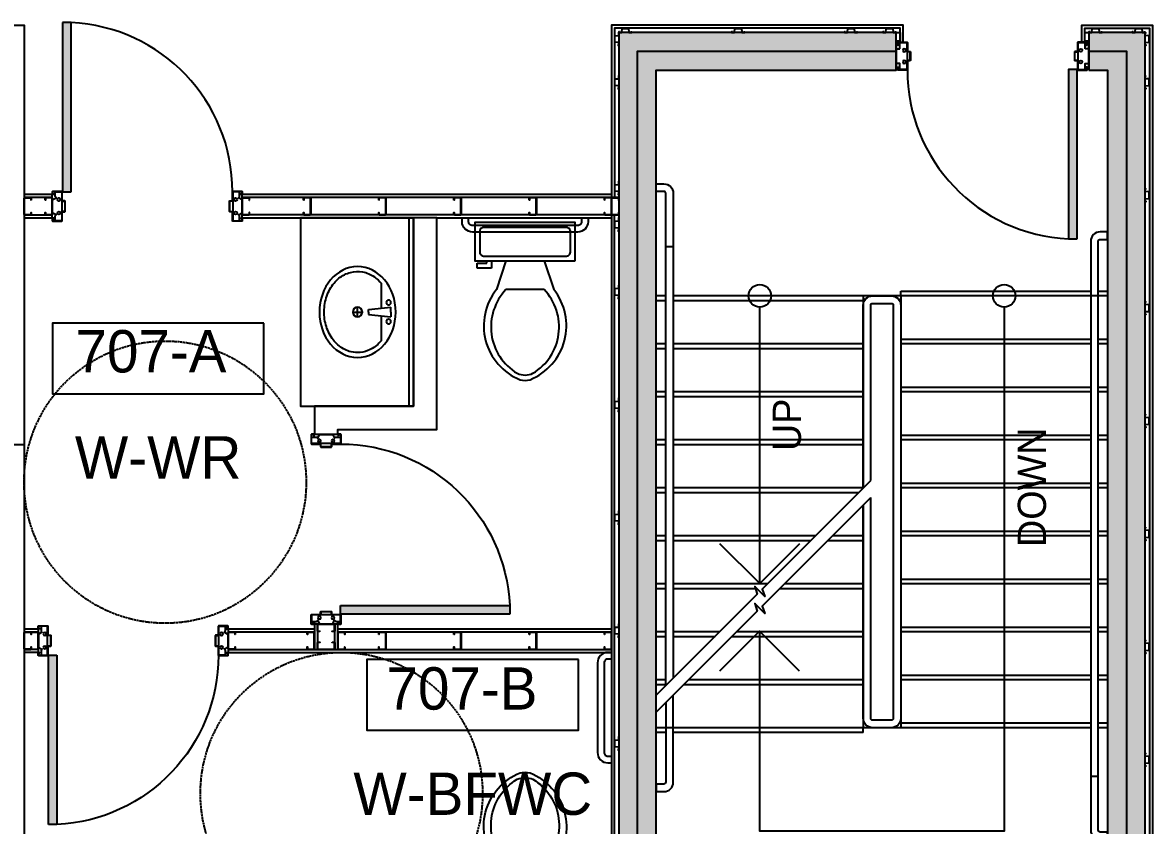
# Model space of a CAD drawing. Header units: millimetres. Extents: x 5414 to 278894, y 4264 to 146383.
# Drawn here: x 82594 to 88602, y 18237 to 22503 of the extents above; entities that cross this region are included whole.
import ezdxf
from ezdxf.enums import TextEntityAlignment as Align

# ---------------------------------------------------------------- set-up
doc = ezdxf.new("R2010")
doc.units = ezdxf.units.MM
doc.linetypes.add('Commercial Base Plan$0$ACAD_ISO02W100', pattern=[15, 12, -3])
for name, color, linetype in [('Commercial Base Plan$0$A-DR-INT', 6, 'Continuous'), ('Commercial Base Plan$0$A-GL-RMS-IDN', 6, 'Continuous'), ('Commercial Base Plan$0$A-PL-LAY-S', 6, 'Continuous'), ('Commercial Base Plan$0$H-PB-FIX', 6, 'Continuous'), ('Commercial Base Plan$0$R-FC-WSR-BRF', 6, 'Continuous')]:
    doc.layers.add(name, color=color, linetype=linetype)
doc.styles.add('Commercial Base Plan$0$STYLUS BT', font='stylu.ttf')
pattern_1 = [(270, (59505.1288, -68108.992), (1.374815, -2.38125), [1.5875, -3.175]), (30, (59505.1288, -68108.992), (1.374815493, 2.381249716), [1.5875, -3.175]), (330, (59505.1288, -68108.992), (2.749630493, -2.84e-07), [-3.175, 1.5875])]

# ---------------------------------------------------------------- blocks, each defined once
blk = doc.blocks.new('Commercial Base Plan$0$Toilet - top')
for p, q in [((9.5, -6), (9.5, -2)), ((-10, -8.5), (-8, -8.5)), ((-10, -9.5), (-10, -8.5)), ((-8, -8.5), (-8, -8)), ((-7, -8), (-7, -9.5)), ((-4, -8), (-6, -14)), ((4, -8), (6, -14)), ((-7, -9.5), (-10, -9.5)), ((4, -14), (-4, -14))]:
    blk.add_line(p, q)
blk.add_lwpolyline([(10.5, -8), (10.5, 0), (-10.5, 0), (-10.5, -8)], close=True)
for points in [[(-9.5, -2), (-9.5, -6)], [(8.5, -1), (-8.5, -1)], [(-8.5, -7), (8.5, -7)]]:
    blk.add_lwpolyline(points)
for centre, radius, start, end in [((-8.62, -1.88), 0.884, 81.8699, 188.1301), ((8.62, -1.88), 0.884, 351.8699, 98.1301), ((-8.62, -6.12), 0.884, 171.8699, 278.1301), ((8.62, -6.12), 0.884, 261.8699, 8.1301), ((3.52, -21.58), 12.17, 141.4691, 247.9714), ((4.2, -21.82), 11.33, 136.3677, 238.9468), ((-3.52, -21.58), 12.17, 292.0284, 38.5307), ((-4.2, -21.82), 11.33, 301.053, 43.6321), ((0, -27.88), 4, 245.7318, 294.2682), ((0, -29), 4, 254.8605, 285.1395)]:
    blk.add_arc(centre, radius, start, end)
blk = doc.blocks.new('Commercial Base Plan$0$wbOval Bath Vanity 482x406 top')
for p, q in [((-150.9, 127), (-20, 127)), ((-12.7, 58.9), (-25.4, 177.8)), ((0, 177.8), (-25.4, 177.8)), ((0, 177.8), (25.4, 177.8)), ((12.7, 58.9), (25.4, 177.8)), ((20, 127), (150.9, 127)), ((-25.4, 0), (25.4, 0)), ((0, 58.9), (-12.7, 58.9)), ((0, 58.9), (12.7, 58.9)), ((0, -25.4), (0, 25.4))]:
    blk.add_line(p, q)
for centre, radius in [((-50.8, 165.1), 12.7), ((50.8, 165.1), 12.7), ((0, 0), 25.4)]:
    blk.add_circle(centre, radius)
blk.add_ellipse((0, 0), major_axis=(-241.3, 0), ratio=0.842105)
blk.add_open_spline([(-150.9, 127), (-156.2, 122.7), (-161.2, 118.2), (-183.4, 96.3), (-196.7, 76.4), (-212.3, 37.5), (-215.9, 18.7), (-215.9, 0), (-215.9, -14.9), (-213.6, -29.8), (-202.4, -65.6), (-190.7, -86.1), (-158.7, -122.5), (-138.3, -138.3), (-91.5, -162.6), (-65.1, -171), (-10.3, -179.1), (18.1, -178.7), (72.5, -169), (98.5, -159.8), (144.2, -134.2), (163.9, -117.8), (194.3, -80.6), (205, -59.8), (216.6, -16.9), (217.5, 5.3), (209.3, 48.8), (200.3, 70), (176.9, 103), (164.9, 115.7), (150.9, 127)], degree=3, knots=[5.476012, 5.476012, 5.476012, 5.476012, 5.578585, 5.578585, 5.958606, 5.958606, 6.283185, 6.283185, 6.283185, 6.541474, 6.541474, 6.921495, 6.921495, 7.301517, 7.301517, 7.681538, 7.681538, 8.061559, 8.061559, 8.44158, 8.44158, 8.821601, 8.821601, 9.201622, 9.201622, 9.581644, 9.581644, 9.961665, 9.961665, 10.231939, 10.231939, 10.231939, 10.231939])
blk = doc.blocks.new('Commercial Base Plan$0$wbFurringChanel 70x22')
blk.add_lwpolyline([(4.9, 2.6), (0.5, 2.6, 0.414214), (0, 2.1), (0, 0.5, 0.414214), (0.5, 0), (15.5, 0, 0.394412), (16, 0.5), (17.5, 21.5, -0.394412), (18, 22), (18.3, 22, -0.198912), (18.6, 21.9), (19.1, 21.4, 0.198912), (19.4, 21.3), (50.6, 21.3), (50.6, 21.3, 0.198912), (50.9, 21.4), (51.4, 21.9, -0.198912), (51.7, 22), (52, 22, -0.394412), (52.5, 21.5), (54, 0.5, 0.394412), (54.5, 0), (69.5, 0, 0.414214), (70, 0.5), (70, 1.5, 0.414214), (69.5, 2), (65, 2)], format="xyb")
blk = doc.blocks.new('Commercial Base Plan$0$wbC_Stud 92x38')
blk.add_lwpolyline([(-13, 38), (-3, 38, -0.414214), (0, 35), (0, 3, -0.414214), (-3, 0), (-89, 0, -0.414214), (-92, 3), (-92, 35, -0.414214), (-89, 38), (-79, 38), (-79, 37), (-89, 37, 0.414214), (-91, 35), (-91, 3, 0.414214), (-89, 1), (-3, 1, 0.414214), (-1, 3), (-1, 35, 0.414214), (-3, 37), (-13, 37)], format="xyb", close=True)
blk = doc.blocks.new('Commercial Base Plan$0$wbunit Break Line Symbol')
blk.add_lwpolyline([(-1, 0), (-0.75, 0), (-0.5, 0.5), (-0.5, -0.5), (-0.25, 0), (0, 0)])
blk = doc.blocks.new('Commercial Base Plan$0$wbJamb&Anchor146x56')
at = {"color": 6}
blk.add_line((1, -39), (1, 39), dxfattribs=at)
blk.add_lwpolyline([(20, -39), (20, -39), (20, -72), (58, -72), (58, 72), (20, 72), (20, 59), (20, 39), (0, 39), (0, -39)], close=True, dxfattribs=at)
blk.add_lwpolyline([(17, 60), (10, 60, -0.414214), (9, 61), (9, 72, -0.414214), (10, 73), (58, 73, -0.414214), (59, 72), (59, 24, 0.414214), (60, 23), (74, 23, -0.414214), (75, 22), (75, -22, -0.414214), (74, -23), (60, -23, 0.414214), (59, -24), (59, -72, -0.414214), (58, -73), (10, -73, -0.414214), (9, -72), (9, -61, -0.414214), (10, -60), (17, -60), (17, -59), (10, -59, 0.414214), (8, -61), (8, -72, 0.414214), (10, -74), (58, -74, 0.414214), (60, -72), (60, -24), (74, -24, 0.414214), (76, -22), (76, 22, 0.414214), (74, 24), (60, 24), (60, 72, 0.414214), (58, 74), (10, 74, 0.414214), (8, 72), (8, 61, 0.414214), (10, 59), (17, 59)], format="xyb", close=True)
for centre in [(43, 31), (43, -31)]:
    blk.add_circle(centre, 8, dxfattribs=at)
blk = doc.blocks.new('Commercial Base Plan$0$att.RoomName&Number')
blk.add_lwpolyline([(-7.5, 0), (7.5, 0), (7.5, 5), (-7.5, 5)], close=True)
at = {"style": 'Commercial Base Plan$0$STYLUS BT'}
for tag, p in [('ROOM_NAME', (0, 9.5)), ('ROOM', (0, 2.5))]:
    blk.add_attdef(tag, text='', height=3, dxfattribs=at).set_placement(p, align=Align.MIDDLE)
blk = doc.blocks.new('Commercial Base Plan$0$wbDoorPlan 900x124(1010ro)')
for p, q in [((54.5, 976.1), (54.5, 77)), ((99.5, 976.1), (54.5, 976.1)), ((99.5, 77), (99.5, 976.1)), ((54.5, 77), (99.5, 77)), ((1, -34.6), (1, 34.5)), ((1009, -34.6), (1009, 34.5))]:
    blk.add_line(p, q)
for points in [[(9, 65), (2, 65, -0.414214), (1, 66), (1, 77, -0.414214), (2, 78), (50, 78, -0.414214), (51, 77), (51, 29, 0.414214), (52, 28), (66, 28, -0.414214), (67, 27), (67, -27, -0.414214), (66, -28), (52, -28, 0.414214), (51, -29), (51, -77, -0.414214), (50, -78), (2, -78, -0.414214), (1, -77), (1, -66, -0.414214), (2, -65), (9, -65), (9, -64), (2, -64, 0.414214), (0, -66), (0, -77, 0.414214), (2, -79), (50, -79, 0.414214), (52, -77), (52, -29), (66, -29, 0.414214), (68, -27), (68, 27, 0.414214), (66, 29), (52, 29), (52, 77, 0.414214), (50, 79), (2, 79, 0.414214), (0, 77), (0, 66, 0.414214), (2, 64), (9, 64)], [(1001, 65), (1008, 65, 0.414214), (1009, 66), (1009, 77, 0.414214), (1008, 78), (960, 78, 0.414214), (959, 77), (959, 29, -0.414214), (958, 28), (944, 28, 0.414214), (943, 27), (943, -27, 0.414214), (944, -28), (958, -28, -0.414214), (959, -29), (959, -77, 0.414214), (960, -78), (1008, -78, 0.414214), (1009, -77), (1009, -66, 0.414214), (1008, -65), (1001, -65), (1001, -64), (1008, -64, -0.414214), (1010, -66), (1010, -77, -0.414214), (1008, -79), (960, -79, -0.414214), (958, -77), (958, -29), (944, -29, -0.414214), (942, -27), (942, 27, -0.414214), (944, 29), (958, 29), (958, 77, -0.414214), (960, 79), (1008, 79, -0.414214), (1010, 77), (1010, 66, -0.414214), (1008, 64), (1001, 64)]]:
    blk.add_lwpolyline(points, format="xyb", close=True)
for points in [[(0, -34), (0, 34), (20, 45), (15, 51.5), (15, 77), (50, 77), (50, -77), (15, -77), (15, -51.5), (20, -45)], [(1010, -34), (1010, 34), (990, 45), (995, 51.5), (995, 77), (960, 77), (960, -77), (995, -77), (995, -51.5), (990, -45)]]:
    blk.add_lwpolyline(points, close=True)
for centre in [(35, 36), (975, 36), (35, -36), (975, -36)]:
    blk.add_circle(centre, 8)
blk.add_arc((58.9, 77.9), 899.1, 359.94192, 87.41192)
blk.add_solid([(54.5, 976.1), (99.5, 976.1), (54.5, 77), (99.5, 77)])

msp = doc.modelspace()

# ---------------------------------------------------------------- hatches: boundary and pattern name
at = {"layer": 'Commercial Base Plan$0$A-PL-LAY-S'}
msp.add_hatch(color=256, dxfattribs=at).paths.add_polyline_path([(88264, 22251.2), (88364, 22251.2), (88364, 17656.2), (85964, 17656.2), (85964, 22251.2), (87239, 22251.2), (87239, 22451.2), (85764, 22451.2), (85764, 17456.2), (88564, 17456.2), (88564, 22451.2), (88264, 22451.2)])
h = msp.add_hatch(dxfattribs=at)
h.set_pattern_fill('HONEY', color=256, scale=0.5, angle=270, style=0)
h.set_pattern_definition(pattern_1)
h.paths.add_polyline_path([(87239, 22397.2), (87239, 22386.2, 0.25), (87247, 22386.2), (87247, 22397.2, -0.5)])
h = msp.add_hatch(dxfattribs=at)
h.set_pattern_fill('HONEY', color=256, scale=0.5, angle=270, style=0)
h.set_pattern_definition(pattern_1)
h.paths.add_polyline_path([(88256, 22397.2), (88256, 22386.2, 0.25), (88264, 22386.2), (88264, 22397.2, -0.5)])
h.paths.add_polyline_path([(88256, 22264.2), (88256, 22253.2, -0.5), (88264, 22253.2), (88264, 22264.2, 0.25)])
h = msp.add_hatch(dxfattribs=at)
h.set_pattern_fill('HONEY', color=256, scale=0.5, angle=270, style=0)
h.set_pattern_definition(pattern_1)
h.paths.add_polyline_path([(87239, 22264.2), (87239, 22253.2, -0.5), (87247, 22253.2), (87247, 22264.2, 0.25)])

# ---------------------------------------------------------------- linework, layer by layer
at = {"layer": 'Commercial Base Plan$0$A-DR-INT'}
msp.add_arc((88197.2, 22251.4), 898.2, 179.88762, 267.40005, dxfattribs=at)
at = {"layer": 'Commercial Base Plan$0$A-PL-LAY-S'}
for p, q in [((87239, 22399.2), (87239, 22251.2)), ((88264, 22251.2), (88264, 22399.2)), ((82752, 21465.2), (82752, 21589.2)), ((83762, 21465.2), (83762, 21589.2)), ((85726, 21589.2), (85726, 21465.2)), ((84796, 21465.2), (84672, 21465.2)), ((88156.5, 21354.1), (88201.5, 21354.1)), ((86054, 21311.2), (86014, 21311.2)), ((86014, 21051.2), (85964, 21051.2)), ((86014, 21051.2), (85964, 21051.2)), ((88274, 21051.2), (86054, 21051.2)), ((88274, 21051.2), (86054, 21051.2)), ((87064, 21051.2), (87064, 20029.2)), ((87064, 21051.2), (87064, 20029.2)), ((87264, 21051.2), (87264, 18756.2)), ((87264, 21051.2), (87264, 18756.2)), ((88314, 21051.2), (88274, 21051.2)), ((88364, 21051.2), (88314, 21051.2)), ((88364, 21051.2), (88314, 21051.2)), ((86514, 19521.9), (86514, 20991.2)), ((86514, 19521.9), (86514, 20991.2)), ((86014, 20796.2), (85964, 20796.2)), ((86014, 20796.2), (85964, 20796.2)), ((87064, 20796.2), (86054, 20796.2)), ((87064, 20796.2), (86054, 20796.2)), ((88274, 20796.2), (87264, 20796.2)), ((88274, 20796.2), (87264, 20796.2)), ((88364, 20796.2), (88314, 20796.2)), ((88364, 20796.2), (88314, 20796.2)), ((86014, 20541.2), (85964, 20541.2)), ((86014, 20541.2), (85964, 20541.2)), ((87064, 20541.2), (86054, 20541.2)), ((87064, 20541.2), (86054, 20541.2)), ((88274, 20541.2), (87264, 20541.2)), ((88274, 20541.2), (87264, 20541.2)), ((88364, 20541.2), (88314, 20541.2)), ((88364, 20541.2), (88314, 20541.2)), ((82602, 20260.2), (82602, 17656.2)), ((86014, 20286.2), (85964, 20286.2)), ((86014, 20286.2), (85964, 20286.2)), ((87064, 20286.2), (86054, 20286.2)), ((87064, 20286.2), (86054, 20286.2)), ((88274, 20286.2), (87264, 20286.2)), ((88274, 20286.2), (87264, 20286.2)), ((88364, 20286.2), (88314, 20286.2)), ((88364, 20286.2), (88314, 20286.2)), ((86540.5, 19505.7), (87104, 20069.2)), ((86014, 20031.2), (85964, 20031.2)), ((86014, 20031.2), (85964, 20031.2)), ((87064, 20031.2), (86054, 20031.2)), ((87064, 20031.2), (86054, 20031.2)), ((88274, 20031.2), (87264, 20031.2)), ((88274, 20031.2), (87264, 20031.2)), ((88364, 20031.2), (88314, 20031.2)), ((88364, 20031.2), (88314, 20031.2)), ((86540.5, 19415.9), (87104, 19979.4)), ((87064, 19939.4), (87064, 18756.2)), ((87064, 19939.4), (87064, 18756.2)), ((86014, 19776.2), (85964, 19776.2)), ((86014, 19776.2), (85964, 19776.2)), ((86811, 19776.2), (86054, 19776.2)), ((86811, 19776.2), (86054, 19776.2)), ((87064, 19776.2), (86900.7, 19776.2)), ((87064, 19776.2), (86900.7, 19776.2)), ((88274, 19776.2), (87264, 19776.2)), ((88274, 19776.2), (87264, 19776.2)), ((88364, 19776.2), (88314, 19776.2)), ((88364, 19776.2), (88314, 19776.2)), ((86014, 19521.2), (85964, 19521.2)), ((86014, 19521.2), (85964, 19521.2)), ((86556, 19521.2), (86054, 19521.2)), ((86556, 19521.2), (86054, 19521.2)), ((87064, 19521.2), (86645.7, 19521.2)), ((87064, 19521.2), (86645.7, 19521.2)), ((88274, 19521.2), (87264, 19521.2)), ((88274, 19521.2), (87264, 19521.2)), ((88364, 19521.2), (88314, 19521.2)), ((88364, 19521.2), (88314, 19521.2)), ((84270, 19305.7), (84146, 19305.7)), ((84146, 19305.7), (84146, 19172.2)), ((84162, 19305.7), (84162, 19172.2)), ((84254, 19172.2), (84254, 19305.7)), ((84270, 19172.2), (84270, 19305.7)), ((82677, 19280.2), (82602, 19280.2)), ((82677, 19264.2), (82602, 19264.2)), ((82677, 19280.2), (82677, 19156.2)), ((84146, 19280.2), (83687, 19280.2)), ((83687, 19280.2), (83687, 19156.2)), ((84146, 19264.2), (83687, 19264.2)), ((85726, 19280.2), (84270, 19280.2)), ((85726, 19264.2), (84270, 19264.2)), ((86014, 19266.2), (85964, 19266.2)), ((86014, 19266.2), (85964, 19266.2)), ((86301, 19266.2), (86054, 19266.2)), ((86301, 19266.2), (86054, 19266.2)), ((87064, 19266.2), (86390.7, 19266.2)), ((87064, 19266.2), (86390.7, 19266.2)), ((88274, 19266.2), (87264, 19266.2)), ((88274, 19266.2), (87264, 19266.2)), ((88364, 19266.2), (88314, 19266.2)), ((88364, 19266.2), (88314, 19266.2)), ((82677, 19172.2), (82602, 19172.2)), ((83687, 19172.2), (85726, 19172.2)), ((82677, 19156.2), (82602, 19156.2)), ((83687, 19156.2), (85726, 19156.2)), ((86014, 19011.2), (85964, 19011.2)), ((86014, 19011.2), (85964, 19011.2)), ((87064, 19011.2), (86135.7, 19011.2)), ((87064, 19011.2), (86135.7, 19011.2)), ((88274, 19011.2), (87264, 19011.2)), ((88274, 19011.2), (87264, 19011.2)), ((88364, 19011.2), (88314, 19011.2)), ((88364, 19011.2), (88314, 19011.2)), ((86014, 18756.2), (85964, 18756.2)), ((86014, 18756.2), (85964, 18756.2)), ((86054, 18756.2), (86014, 18756.2)), ((88274, 18756.2), (86054, 18756.2)), ((88274, 18756.2), (86054, 18756.2)), ((88364, 18756.2), (88314, 18756.2)), ((88364, 18756.2), (88314, 18756.2)), ((88314, 18496.2), (88274, 18496.2))]:
    msp.add_line(p, q, dxfattribs=at)
at = {"layer": 'Commercial Base Plan$0$A-PL-LAY-S', "linetype": 'Commercial Base Plan$0$ACAD_ISO02W100', "ltscale": 0.5}
for p, q in [((87264, 21051.2), (87264, 21076.2)), ((87264, 21076.2), (88274, 21076.2)), ((88314, 21076.2), (88364, 21076.2)), ((85964, 21026.2), (86014, 21026.2)), ((86054, 21026.2), (87064, 21026.2)), ((87264, 20821.2), (88274, 20821.2)), ((88314, 20821.2), (88364, 20821.2)), ((85964, 20771.2), (86014, 20771.2)), ((86054, 20771.2), (87064, 20771.2)), ((87264, 20566.2), (88274, 20566.2)), ((88314, 20566.2), (88364, 20566.2)), ((85964, 20516.2), (86014, 20516.2)), ((86054, 20516.2), (87064, 20516.2)), ((87264, 20311.2), (88274, 20311.2)), ((88314, 20311.2), (88364, 20311.2)), ((85964, 20261.2), (86014, 20261.2)), ((86054, 20261.2), (87064, 20261.2)), ((87264, 20056.2), (88274, 20056.2)), ((88314, 20056.2), (88364, 20056.2)), ((85964, 20006.2), (86014, 20006.2)), ((86054, 20006.2), (87041, 20006.2)), ((87264, 19801.2), (88274, 19801.2)), ((88314, 19801.2), (88364, 19801.2)), ((85964, 19751.2), (86014, 19751.2)), ((86054, 19751.2), (86786, 19751.2)), ((86875.7, 19751.2), (87064, 19751.2)), ((87264, 19546.2), (88274, 19546.2)), ((88314, 19546.2), (88364, 19546.2)), ((85964, 19496.2), (86014, 19496.2)), ((86054, 19496.2), (86490.6, 19496.2)), ((86620.7, 19496.2), (87064, 19496.2)), ((87264, 19291.2), (88274, 19291.2)), ((88314, 19291.2), (88364, 19291.2)), ((85964, 19241.2), (86014, 19241.2)), ((86054, 19241.2), (86276, 19241.2)), ((86365.7, 19241.2), (87064, 19241.2)), ((85964, 18986.2), (86014, 18986.2)), ((86110.7, 18986.2), (87064, 18986.2)), ((87264, 19036.2), (88274, 19036.2)), ((88314, 19036.2), (88364, 19036.2)), ((87064, 18731.2), (87064, 18756.2)), ((87264, 18781.2), (88274, 18781.2)), ((88314, 18781.2), (88364, 18781.2)), ((86014, 18731.2), (85964, 18731.2)), ((87064, 18731.2), (86054, 18731.2))]:
    msp.add_line(p, q, dxfattribs=at)
at = {"layer": 'Commercial Base Plan$0$A-PL-LAY-S'}
for points in [[(81551, 22489.2), (82602, 22489.2), (82602, 20260.2), (77554, 20260.2), (77554, 22489.2), (77792, 22489.2)], [(87277, 22399.2), (87277, 22489.2), (85726, 22489.2), (85726, 21589.2), (83762, 21589.2)], [(87261, 22399.2), (87261, 22473.2), (85742, 22473.2), (85742, 21573.2), (83762, 21573.2)], [(88226, 22399.2), (88226, 22489.2), (88602, 22489.2), (88602, 16113.2), (85726, 16113.2), (85576, 16113.2)], [(88242, 22399.2), (88242, 22473.2), (88586, 22473.2), (88586, 16129.2), (85742, 16129.2), (85576, 16129.2)], [(88264, 22351.2), (88364, 22351.2), (88464, 22351.2), (88464, 17656.2), (88464, 17556.2), (85964, 17556.2), (85864, 17556.2), (85864, 22251.2), (85864, 22351.2), (87239, 22351.2)], [(88264, 22251.2), (88364, 22251.2), (88364, 17656.2), (85964, 17656.2), (85964, 22251.2), (87239, 22251.2)], [(88201.5, 21354.1), (88201.5, 22253.2), (88156.5, 22253.2), (88156.5, 21354.1)], [(82752, 21589.2), (82602, 21589.2)], [(82752, 21573.2), (82602, 21573.2)], [(82602, 17640.2), (85742, 17640.2), (85742, 21481.2), (83762, 21481.2)], [(82602, 21481.2), (82752, 21481.2)], [(82602, 21465.2), (82752, 21465.2)], [(84796, 21465.2), (85726, 21465.2), (85726, 17656.2), (82602, 17656.2)], [(83762, 21465.2), (84672, 21465.2)], [(84672, 21465.2), (84672, 20465.2), (84146, 20465.2), (84146, 20341.2), (84146, 20315.7), (84270, 20315.7), (84270, 20341.2), (84796, 20341.2), (84796, 21465.2)], [(87814, 20991.2), (87814, 18206.2), (86514, 18206.2), (86514, 19266.9)], [(87814, 20976.2), (87814, 18206.2), (86514, 18206.2), (86514, 19266.9)], [(86726.1, 19734), (86514, 19521.9), (86301.8, 19734)], [(86487.4, 19452.7), (85964, 18929.2)], [(86487.4, 19362.9), (85964, 18839.4)], [(86724.6, 19056.2), (86512.5, 19268.4), (86300.4, 19056.2)]]:
    msp.add_lwpolyline(points, dxfattribs=at)
for points in [[(88264, 22251.2), (88364, 22251.2), (88364, 17656.2), (85964, 17656.2), (85964, 22251.2), (87239, 22251.2), (87239, 22451.2), (85764, 22451.2), (85764, 17456.2), (88564, 17456.2), (88564, 22451.2), (88264, 22451.2)], [(87261, 22451.2), (87261, 22404.2), (87239, 22404.2), (87239, 22451.2)], [(88264, 22451.2), (88264, 22404.2), (88242, 22404.2), (88242, 22451.2)], [(84672, 20465.2), (84672, 21465.2), (84072, 21465.2), (84072, 20465.2)], [(84672, 20465.2), (84672, 21465.2), (84647, 21465.2), (84647, 20465.2)]]:
    msp.add_lwpolyline(points, close=True, dxfattribs=at)
for points in [[(86014, 18979.2), (86014, 21311.2), (86014, 21596.2, 0.414214), (86004, 21606.2), (85964, 21606.2), (85964, 21646.2), (86004, 21646.2, -0.414214), (86054, 21596.2), (86054, 21311.2), (86054, 19019.2)], [(88344.1, 21351.2), (88364, 21351.2), (88364, 21391.2), (88324, 21391.2, 0.414214), (88274, 21341.2), (88274, 21051.2), (88274, 18496.2), (88274, 18211.2, 0.414214), (88324, 18161.2), (88364, 18161.2), (88364, 18201.2), (88324, 18201.2, -0.414214), (88314, 18211.2), (88314, 18496.2), (88314, 21051.2), (88314, 21341.2, -0.414214), (88324, 21351.2), (88344.1, 21351.2)], [(87064, 20029.2), (87064, 21001.2, -0.414214), (87114, 21051.2), (87214, 21051.2, -0.414214), (87264, 21001.2), (87264, 18806.2, -0.414214), (87214, 18756.2), (87114, 18756.2, -0.414214), (87064, 18806.2), (87064, 19939.4)], [(87104, 20069.2), (87104, 21001.2, -0.414214), (87114, 21011.2), (87214, 21011.2, -0.414214), (87224, 21001.2), (87224, 18806.2, -0.414214), (87214, 18796.2), (87114, 18796.2, -0.414214), (87104, 18806.2), (87104, 19979.4)], [(86014, 18889.4), (86014, 18756.2), (86014, 18466.2, -0.414214), (86004, 18456.2), (85964, 18456.2), (85964, 18416.2), (86004, 18416.2, 0.414214), (86054, 18466.2), (86054, 18756.2), (86054, 18929.4)]]:
    msp.add_lwpolyline(points, format="xyb", dxfattribs=at)
for centre in [(86514, 21051.2), (87814, 21051.2)]:
    msp.add_circle(centre, 60, dxfattribs=at)
for centre, radius, start, end in [((87243, 22400.2), 5, 216.8699, 323.1301), ((87243, 22393.7), 8.5, 241.92751, 298.07249), ((88260, 22400.2), 5, 216.8699, 323.1301), ((88260, 22393.7), 8.5, 241.92751, 298.07249), ((87243, 22256.7), 8.5, 61.92751, 118.07249), ((87243, 22250.2), 5, 36.8699, 143.1301), ((88260, 22256.7), 8.5, 61.92751, 118.07249), ((88260, 22250.2), 5, 36.8699, 143.1301)]:
    msp.add_arc(centre, radius, start, end, dxfattribs=at)
msp.add_solid([(88201.5, 21353.6), (88156.5, 21353.6), (88201.5, 22253.2), (88156.5, 22253.2)], dxfattribs=at)
at = {"layer": 'Commercial Base Plan$0$R-FC-WSR-BRF'}
for points in [[(85601, 21465.2), (85601, 21445.2, -0.414214), (85546, 21390.2), (84986, 21390.2, -0.414214), (84931, 21445.2), (84931, 21465.2)], [(85566, 21465.2), (85566, 21445.2, -0.414214), (85546, 21425.2), (84986, 21425.2, -0.414214), (84966, 21445.2), (84966, 21465.2)], [(85726, 19156.2), (85706, 19156.2, 0.414214), (85651, 19101.2), (85651, 18624.4, 0.414214), (85706, 18569.4), (85726, 18569.4)], [(85726, 19121.2), (85706, 19121.2, 0.414214), (85686, 19101.2), (85686, 18624.4, 0.414214), (85706, 18604.4), (85726, 18604.4)]]:
    msp.add_lwpolyline(points, format="xyb", dxfattribs=at)
at = {"layer": 'Commercial Base Plan$0$R-FC-WSR-BRF', "linetype": 'Commercial Base Plan$0$ACAD_ISO02W100'}
for centre in [(83352, 20061.1), (84289.8, 18406.2)]:
    msp.add_circle(centre, 750, dxfattribs=at)

# ---------------------------------------------------------------- block references
at = {"layer": 'Commercial Base Plan$0$A-DR-INT'}
msp.add_blockref('Commercial Base Plan$0$wbDoorPlan 900x124(1010ro)', (82752, 21527.2), dxfattribs=at)
at = {"layer": 'Commercial Base Plan$0$A-DR-INT', "xscale": -1}
for p, rotation in [((84208, 19305.7), 270), ((82677, 19218.2), 180)]:
    msp.add_blockref('Commercial Base Plan$0$wbDoorPlan 900x124(1010ro)', p, dxfattribs=dict(at, rotation=rotation))
at = {"layer": 'Commercial Base Plan$0$A-GL-RMS-IDN'}
ref = msp.add_blockref('Commercial Base Plan$0$att.RoomName&Number', (83314.7, 20905.4), dxfattribs=dict(at, xscale=75, yscale=75, zscale=75, rotation=180))
ref.add_attrib('ROOM', '707-A', dxfattribs={"layer": '0', "height": 225, "style": 'Commercial Base Plan$0$STYLUS BT'}).set_placement((83276.7, 20756.6), align=Align.MIDDLE)
ref.add_attrib('ROOM_NAME', 'W-WR', dxfattribs={"layer": '0', "height": 225, "style": 'Commercial Base Plan$0$STYLUS BT'}).set_placement((83314.7, 20192.9), align=Align.MIDDLE)
ref = msp.add_blockref('Commercial Base Plan$0$att.RoomName&Number', (84987.9, 19117.9), dxfattribs=dict(at, xscale=75, yscale=75, zscale=75, rotation=180))
ref.add_attrib('ROOM', '707-B', dxfattribs={"layer": '0', "height": 225, "style": 'Commercial Base Plan$0$STYLUS BT'}).set_placement((84930.5, 18964.9), align=Align.MIDDLE)
ref.add_attrib('ROOM_NAME', 'W-BFWC', dxfattribs={"layer": '0', "height": 225, "style": 'Commercial Base Plan$0$STYLUS BT'}).set_placement((84987.9, 18405.4), align=Align.MIDDLE)
at = {"layer": 'Commercial Base Plan$0$A-PL-LAY-S'}
for name, p in [('Commercial Base Plan$0$wbFurringChanel 70x22', (85764, 22451.2)), ('Commercial Base Plan$0$wbFurringChanel 70x22', (86364, 22451.2)), ('Commercial Base Plan$0$wbFurringChanel 70x22', (86964, 22451.2)), ('Commercial Base Plan$0$wbFurringChanel 70x22', (87169, 22451.2)), ('Commercial Base Plan$0$wbFurringChanel 70x22', (88264, 22451.2)), ('Commercial Base Plan$0$wbFurringChanel 70x22', (88494, 22451.2)), ('Commercial Base Plan$0$wbC_Stud 92x38', (84254, 19172.2))]:
    msp.add_blockref(name, p, dxfattribs=at)
for name, p, rotation in [('Commercial Base Plan$0$wbFurringChanel 70x22', (85764, 22381.2), 90.00000000000001), ('Commercial Base Plan$0$wbJamb&Anchor146x56', (88264, 22325.2), 180), ('Commercial Base Plan$0$wbFurringChanel 70x22', (85764, 22151.2), 90.00000000000001), ('Commercial Base Plan$0$wbFurringChanel 70x22', (85764, 21589.2), 90.00000000000001), ('Commercial Base Plan$0$wbC_Stud 92x38', (82752, 21573.2), 90.00000000000001), ('Commercial Base Plan$0$wbC_Stud 92x38', (84126, 21573.2), 90.00000000000001), ('Commercial Base Plan$0$wbC_Stud 92x38', (84526, 21573.2), 90.00000000000001), ('Commercial Base Plan$0$wbC_Stud 92x38', (84926, 21573.2), 90.00000000000001), ('Commercial Base Plan$0$wbC_Stud 92x38', (85326, 21573.2), 90.00000000000001), ('Commercial Base Plan$0$wbC_Stud 92x38', (85726, 21573.2), 90.00000000000001), ('Commercial Base Plan$0$wbFurringChanel 70x22', (85764, 21395.2), 90.00000000000001), ('Commercial Base Plan$0$wbFurringChanel 70x22', (85764, 21037.2), 90.00000000000001), ('Commercial Base Plan$0$wbFurringChanel 70x22', (85764, 20437.2), 90.00000000000001), ('Commercial Base Plan$0$wbFurringChanel 70x22', (85764, 19837.2), 90.00000000000001), ('Commercial Base Plan$0$wbC_Stud 92x38', (84162, 19305.7), 180), ('Commercial Base Plan$0$wbFurringChanel 70x22', (85764, 19237.2), 90.00000000000001), ('Commercial Base Plan$0$wbC_Stud 92x38', (82677, 19264.2), 90.00000000000001), ('Commercial Base Plan$0$wbC_Stud 92x38', (84146, 19264.2), 90.00000000000001), ('Commercial Base Plan$0$wbC_Stud 92x38', (84270, 19172.2), 270), ('Commercial Base Plan$0$wbC_Stud 92x38', (84526, 19264.2), 90.00000000000001), ('Commercial Base Plan$0$wbC_Stud 92x38', (84926, 19264.2), 90.00000000000001), ('Commercial Base Plan$0$wbC_Stud 92x38', (85326, 19264.2), 90.00000000000001), ('Commercial Base Plan$0$wbC_Stud 92x38', (85726, 19264.2), 90.00000000000001), ('Commercial Base Plan$0$wbFurringChanel 70x22', (85764, 18637.2), 90.00000000000001)]:
    msp.add_blockref(name, p, dxfattribs=dict(at, rotation=rotation))
at = {"layer": 'Commercial Base Plan$0$A-PL-LAY-S', "xscale": -1}
for name, p, rotation in [('Commercial Base Plan$0$wbFurringChanel 70x22', (88564, 22381.2), 270), ('Commercial Base Plan$0$wbJamb&Anchor146x56', (87239, 22325.2), 180), ('Commercial Base Plan$0$wbFurringChanel 70x22', (88564, 22151.2), 270), ('Commercial Base Plan$0$wbC_Stud 92x38', (82602, 21573.2), 270), ('Commercial Base Plan$0$wbC_Stud 92x38', (83762, 21573.2), 270), ('Commercial Base Plan$0$wbC_Stud 92x38', (85726, 21573.2), 270), ('Commercial Base Plan$0$wbFurringChanel 70x22', (88564, 21551.2), 270), ('Commercial Base Plan$0$wbFurringChanel 70x22', (88564, 20951.2), 270), ('Commercial Base Plan$0$wbFurringChanel 70x22', (88564, 20351.2), 270), ('Commercial Base Plan$0$wbFurringChanel 70x22', (88564, 19751.2), 270), ('Commercial Base Plan$0$wbC_Stud 92x38', (82602, 19264.2), 270), ('Commercial Base Plan$0$wbC_Stud 92x38', (83687, 19264.2), 270), ('Commercial Base Plan$0$wbFurringChanel 70x22', (88564, 19151.2), 270), ('Commercial Base Plan$0$wbFurringChanel 70x22', (88564, 18551.2), 270)]:
    msp.add_blockref(name, p, dxfattribs=dict(at, rotation=rotation))
at = {"layer": 'Commercial Base Plan$0$A-PL-LAY-S', "xscale": 74.99999999999467, "yscale": 74.99999999999467, "zscale": 74.99999999999467, "rotation": 225}
for p in [(86487.4, 19452.7), (86487.4, 19362.9)]:
    msp.add_blockref('Commercial Base Plan$0$wbunit Break Line Symbol', p, dxfattribs=at)
at = {"layer": 'Commercial Base Plan$0$H-PB-FIX', "xscale": 25.39999999999418, "yscale": 25.39999999999418, "zscale": 25.39999999999418}
msp.add_blockref('Commercial Base Plan$0$Toilet - top', (85266, 21440.2), dxfattribs=at)
at = {"layer": 'Commercial Base Plan$0$H-PB-FIX', "xscale": -1, "rotation": 270}
msp.add_blockref('Commercial Base Plan$0$wbOval Bath Vanity 482x406 top', (84375.2, 20965.2), dxfattribs=at)
at = {"layer": 'Commercial Base Plan$0$H-PB-FIX', "xscale": -25.39999999999418, "yscale": 25.39999999999418, "zscale": 25.4, "rotation": 180}
msp.add_blockref('Commercial Base Plan$0$Toilet - top', (85266, 17681.2), dxfattribs=at)

# ---------------------------------------------------------------- texts
at = {"layer": 'Commercial Base Plan$0$A-GL-RMS-IDN', "style": 'Commercial Base Plan$0$STYLUS BT'}
for s, p in [('UP', (86733.1, 20365.6)), ('DOWN', (88036, 20033.9))]:
    msp.add_text(s, height=150, rotation=90, dxfattribs=at).set_placement(p, align=Align.CENTER)

doc.saveas('drawing.dxf')
